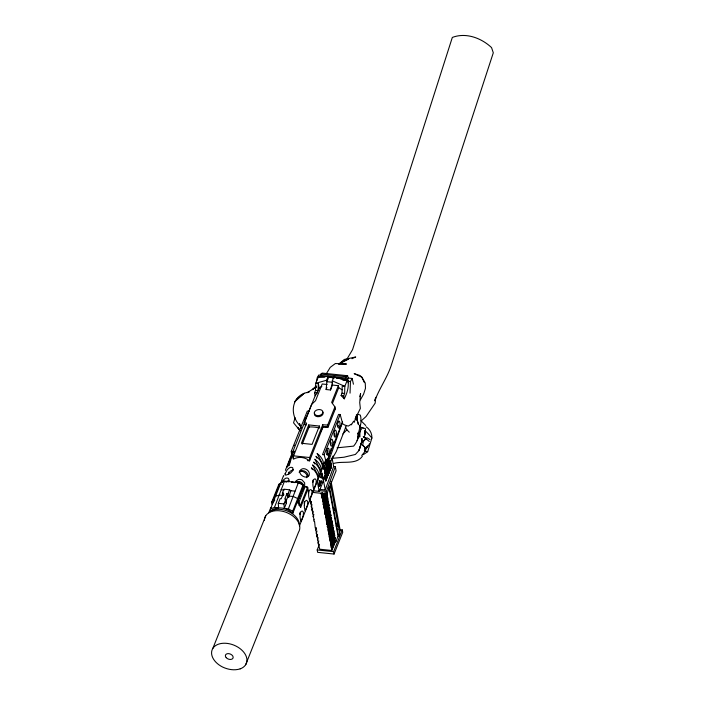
<?xml version="1.0" encoding="UTF-8"?>
<svg xmlns="http://www.w3.org/2000/svg" width="705" height="705" viewBox="0 0 705 705"><rect width="100%" height="100%" fill="white"/><g stroke="black" fill="none" stroke-linecap="round" stroke-linejoin="round"><path stroke-width="1.06" d="M321.841 386.428C317.558 387.662 317.946 393.055 315.161 395.805L314.589 392.747L315.505 390.455L315.708 383.317L318.501 376.32L324.591 376.955M317.99 377.589L328.177 376.338L326.618 380.233L315.708 383.317L318.316 383.59L318.114 390.729L315.505 390.455M348.261 382.744L347.618 379.343C349.46 386.014 347.265 392.844 344.269 398.818L341.097 395.505L342.013 393.214L342.225 386.067L344.824 386.34L347.618 379.343L336.232 378.162M344.269 398.818L343.705 395.778L344.622 393.487L344.824 386.34L332.311 380.832L333.862 376.928L347.107 380.612L342.797 380.171M300.127 512.306L299.951 514.606M304.401 501.581L304.234 503.881M312.95 480.14L312.782 482.44M316.994 380.154L317.065 378.03L318.775 374.989L320.775 375.201M350.041 393.152L350.455 381.502L352.156 378.462L348.164 378.047L347.309 379.563M327.102 384.498L322.211 383.987L315.532 400.722L311.548 404.458L304.296 422.639L306.613 423.106L293.553 455.844L293.43 459.158C298.559 456.214 305.071 457.122 309.557 460.832L323.11 426.825L322.731 424.78L327.684 425.071L334.937 406.891L331.658 402.405L338.329 385.67L332.46 385.053L330.495 389.98L326.115 389.521L326.891 381.687L328.689 377.166L328.177 376.338M322.731 424.78L309.671 457.527L309.557 460.832L307.406 460.612M356.968 419.977L357.109 416.373L356.263 415.13M359.999 425.996L360.043 424.956L359.726 427.627M332.46 385.053L332.311 380.832M304.331 505.362L304.736 501.704L306.349 500.303A5.243 1.974 -89.7 0 1 307.715 501.925A5.243 1.04 -78.7 0 1 307.327 505.547L305.309 510.605M360.308 426.331L361.031 422.286L360.819 417.228L360.317 415.113L358.061 414.329M364.811 433.39L364.934 431.592L365.181 434.721L363.886 437.144M320.361 376.514L320.951 374.099L322.22 373.095L347.609 375.73L348.164 378.047M345.758 379.149L346.349 376.743L347.609 375.73M357.091 419.854L357.373 415.976M375.739 397.356L375.157 403.163L366.089 416.47L361.471 420.665M308.508 493.165L308.279 490.01M326.829 459.325L327.032 460.991L327.473 458.567M289.191 465.617L290.874 459.678A16.938 11.324 21.7 0 0 287.622 466.719M291.65 458.867L293.157 453.958A16.938 11.324 21.7 0 0 289.896 461M293.932 453.156L294.293 451.103A16.938 11.324 21.7 0 0 291.139 456.109M295.413 482.617L296.153 480.766L298.109 479.559A5.243 3.895 21.1 0 1 301.96 479.867L304.63 482.81L304.683 486.891M375.28 398.625L374.84 400.766C379.131 388.781 386.86 378.347 390.967 366.212L493.297 52.804L491.552 47.596C481.374 37.999 465.89 32.21 452.328 37.435L352.562 349.645L347.107 358.836M268.728 512.826L270.746 507.767A5.243 1.04 -78.7 0 1 271.134 508.472M362.529 438.66L358.977 450.548L355.373 454.452L344.005 457.219L331.183 458.444M363.286 454.69L367.666 451.711L371.896 438.034C372.134 433.557 369.843 429.213 366.115 426.754M359.832 396.712L360.581 393.584L359.717 402.617L360.361 408.424L355.214 418.92L356.862 414.875L354.218 422.33M364.749 434.289L365.56 428.79L362.705 427.644M359.841 427.82L358.087 434.359L358.061 432.826C359.153 437.673 356.704 442.493 353.628 446.124L337.078 447.825M330.495 389.98L332.584 382.277L326.891 381.687L326.618 380.233M346.084 426.296L336.285 451.579L324.979 471.389L331.209 448.301M281.031 482.396L284.476 481.118L274.483 507.388L270.517 508.957L270.658 510.958C277.197 505.67 287.058 507.785 292.804 513.275L303.485 486.432L303.176 484.705L298.391 482.564L284.476 481.118L281.031 482.396L270.517 508.957M288.742 497.228L288.063 493.632L286.97 493.518L287.649 497.113L288.742 497.228L290.857 490.706L289.596 489.79L283.912 489.2L282.379 493.042L282.881 495.738M298.391 482.564L288.398 508.834L284.282 508.402L283.965 503.925L285.842 499.219L284.741 499.105L286.97 493.518M324.979 471.389L342.612 421.96M295.104 417.695L293.553 422.806L299.845 430.508M319.911 489.385L325.234 489.94L333.65 466.454L332.108 458.215M313.002 492.442L326.882 493.888L326.415 491.385L335.298 466.622L333.65 466.454M292.804 513.275L292.654 511.266L303.176 484.705L301.07 484.485M291.65 455.659L291.271 451.306L307.31 411.094L308.966 411.359M212.857 648.371L265.723 515.813M281.357 484.132L278.88 484.247L271.592 502.506L271.918 504.234L274.791 500.004M279.691 483.956L273.487 499.519L271.592 502.506L272.985 502.656M292.205 453.35L315.558 394.782M308.728 424.93L301.423 443.26L312.068 444.37L319.383 426.04L308.728 424.93L309.116 426.974L302.207 444.282M274.483 507.388L278.59 507.811L278.272 503.335L280.149 498.629L281.242 498.743L283.472 493.156L282.379 493.042M326.115 389.521L326.9 387.556M288.063 493.632L289.596 489.79M285.789 501.775L287.649 497.113M284.282 508.402L286.512 502.815L285.842 499.219M332.434 403.463L338.717 387.706L338.329 385.67M334.937 406.891L335.324 408.944L328.072 427.133L323.11 426.825L328.072 427.133L327.684 425.071M298.955 502.163L305.15 486.6L307.671 487.234L307.997 488.97L300.709 507.23L297.298 501.986L298.955 502.163L300.709 507.23M324.124 454.725L340.162 414.505L338.55 414.425L322.511 454.646L324.124 454.725L326.353 462.506L324.732 462.427M299.422 525.992L316.95 482.026M325.534 460.427L317.276 481.189L319.18 491.376L312.253 490.654M245.675 664.709L298.532 532.16A18.4 12.311 21.7 0 0 285.428 512.086A18.4 12.311 21.7 0 0 264.437 520.457M326.353 462.506L342.339 422.41L340.162 414.505M312.051 504.674L311.266 506.648L311.813 506.701L310.649 503.352L311.434 501.378M331.87 458.955L333.051 456.003M313.284 511.266L312.5 513.231L313.046 513.293L311.883 509.935L312.668 507.97M319.18 491.376L325.675 475.099M326.115 468.763L327.534 476.756L326.248 467.759M327.746 467.723L328.909 473.311L327.525 465.212M329.279 471.522C330.504 470.191 328.609 472.879 328.891 469.442M326.838 478.501C326.036 480.193 326.353 470.922 325.287 470.173M327.649 475.628L328.133 475.267L326.767 467.979M326.785 466.402L328.239 474.994L326.688 466.666M331.042 467.979L330.575 468.279L331.042 467.979L329.869 461.731M322.872 493.465L321.7 496.417L322.247 496.479L321.938 494.831L321.392 494.769L322.176 492.804M316.369 527.737L315.576 529.711L316.131 529.763L315.822 528.115L315.267 528.063L314.589 521.533L314.042 521.471L313.734 519.823L314.28 519.885L313.117 516.527L313.901 514.562M321.938 494.831L322.723 492.857M322.247 496.479L323.419 493.526M327.922 505.018L324.776 512.896L325.322 512.949L323.542 506.305L324.089 506.366L323.78 504.718L323.234 504.657L322.555 498.127L322.009 498.065L323.965 493.139M322.555 498.127L324.512 493.2M323.101 497.748L325.058 492.821M322.864 499.774L325.613 492.874M322.617 501.361L325.763 493.482M323.172 501.422L326.309 493.544M324.106 500.057L326.468 494.143M326.882 493.888L336.082 470.825L335.298 466.622M323.48 503.07L327.014 494.205L327.323 495.853L323.78 504.718M323.234 504.657L326.776 495.791L327.323 495.853M325.904 500.391L327.076 497.439L327.631 497.501L327.94 499.149L324.397 508.014M324.089 506.366L327.631 497.501M323.851 507.952L327.384 499.087L327.076 497.439M324.556 508.613L325.736 505.661M324.705 509.653L328.248 500.797L328.548 502.436L325.014 511.301M324.467 511.248L328.001 502.383L327.693 500.735M317.594 534.328L316.809 536.302L317.356 536.355L316.192 533.006L316.986 531.032M325.322 512.949L328.856 504.084L328.31 504.031L328.618 505.679L325.084 514.544L325.631 514.597L325.701 517.84L326.248 517.893L326.556 519.541L326.01 519.488L327.173 522.837L326.626 522.784L327.807 519.823M325.631 514.597L329.164 505.732L328.856 504.084M326.177 514.218L328.539 508.314M325.939 516.245L329.473 507.38L329.781 509.028L326.248 517.893M325.701 517.84L329.235 508.975L329.781 509.028M318.827 540.92L318.043 542.894L318.589 542.947L317.426 539.598L318.211 537.624M326.556 519.541L330.09 510.676L330.398 512.323L326.864 521.189M326.318 521.136L329.852 512.271L330.398 512.323M327.173 522.837L330.707 513.971L331.015 515.619L327.481 524.485L327.79 526.133L327.243 526.08L329.993 519.18M327.481 524.485L326.935 524.432L330.469 515.566L331.015 515.619M338.99 529.587L342.277 529.922L342.727 532.319L334.064 554.051L317.647 552.341L317.197 549.944L319.444 544.216M327.79 526.133L331.324 517.267L331.632 518.915L328.098 527.781L328.407 529.429L327.86 529.367L329.64 536.02L329.094 535.959L332.628 527.093L333.174 527.155L333.483 528.803L329.949 537.668L330.257 539.316L329.711 539.254L331.491 545.899L330.945 545.846L332.117 542.894M328.098 527.781L327.552 527.728L331.086 518.862L331.632 518.915M329.429 525.428L331.394 520.51L331.702 522.149L328.169 531.015M328.407 529.429L331.94 520.563L332.249 522.211L328.715 531.077M330.83 526.758L332.011 523.797L332.319 525.445L328.786 534.311M329.024 532.724L332.557 523.859L332.866 525.507L329.332 534.372M329.64 536.02L333.174 527.155M329.949 537.668L329.402 537.607L332.936 528.741L332.628 527.093M330.099 538.267L332.064 533.35M330.257 539.316L333.791 530.451L334.099 532.099L330.566 540.964M330.019 540.902L333.553 532.037L333.245 530.389M330.416 483.745L337.818 523.322L336.726 526.071L336.179 526.009L336.911 524.176M336.303 526.679L337.395 523.93L337.942 523.982L339.722 533.482L338.629 536.223L338.074 536.17L336.303 526.679L336.849 526.732L338.629 536.223M332.284 537.624L333.465 534.672M336.849 526.732L337.942 523.982M330.874 542.612L334.408 533.747L334.716 535.395L331.183 544.26M330.636 544.198L334.17 535.333L333.862 533.685M331.491 545.899L335.025 537.043L335.333 538.682L331.799 547.547L332.108 549.195L331.553 549.142L334.302 542.251M331.799 547.547L331.244 547.494L334.787 538.629L335.333 538.682M332.108 549.195L335.642 540.33L335.888 541.66L335.342 541.607L331.808 550.473L319.762 549.221L318.043 542.894M335.888 541.66L338.074 536.17M339.537 532.504L340.268 530.671L331.042 481.339M334.064 554.051L333.615 551.654L342.277 529.922M359.541 432.544C360.898 440.211 357.805 437.461 360.828 429.327L360.44 428.199L361.207 427.53L363.101 428.34M297.422 502.154L303.917 486.512L298.021 500.162M359.629 432.412L361.154 428.957M280.74 484.432L278.88 484.247M281.489 482.758L282.934 480.554A5.243 1.921 -47.5 0 1 285.842 478.184A5.243 2.732 -34.9 0 1 288.477 478.554L289.059 480.026L288.327 481.876M287.975 474.536L290.231 471.213L293.245 469.671M320.458 431.663L323.066 426.913M360.343 399.938L363.621 394.095L365.481 388.305L365.252 383.026L361.832 377.184L359.929 375.492L354.174 373.65L361.832 377.184L364.432 382.683M364.82 450.777L368.724 445.075M326.151 374.064L330.24 367.358L335.386 363.516L346.472 364.036L338.849 364.106L344.313 359.444L355.69 356.977L351.971 358.695M351.354 424.833L353.619 421.185M365.366 451.059L361.736 455.474M362.432 456.135C356.272 465.168 342.85 460.682 333.668 463.441M369.094 444.353L369.482 443.798M345.344 427.045L346.869 429.786L342.903 433.945M364.591 450.187L366.979 447.137L365.639 448.741M366.82 447.04L367.957 445.701M351.363 424.199L348.244 426.084L344.683 425.018L341.916 423.3M363.498 441.207L365.93 438.651L369.297 441.471M316.184 385.926L312.333 389.636L316.483 386.939M299.079 472.183C302.286 468.534 308.658 471.998 307.988 476.615M365.04 448.653L367.102 446.908M285.957 481.929L288.971 480.396M307.072 392.764L316.298 387.01M295.686 482.149C298.788 480.035 303.335 482.484 303.679 486.124M304.296 422.639L304.851 424.63M275.576 496.258L279.392 495.077L283.498 495.509M309.195 392.068C291.509 394.386 288.733 414.593 300.074 425.741M297.589 482.934L300.832 483.269M320.951 374.099L346.349 376.743M320.449 375.368L345.838 378.012M328.689 377.166L333.43 377.66M327.772 377.281L329.887 377.501M332.002 377.721L334.117 377.942M347.459 381.193L350.455 381.502M342.013 393.214L344.622 393.487M314.589 392.747L317.197 393.02M341.097 395.505L343.705 395.778M333.5 442.07L335.148 442.238M293.553 455.844L309.671 457.527M303.485 486.432L305.15 486.6M318.942 490.61L326.415 491.385M321.63 493.183L321.083 493.121L321.392 494.769M281.057 489.693L284.141 490.01M290.857 490.706L294.972 491.138M327.384 499.087L327.94 499.149M289.191 496.1L293.306 496.523L297.721 498.558M309.724 498.409L310.27 498.461L310.341 501.704L310.887 501.757L311.196 503.405L310.649 503.352M328.001 502.383L328.548 502.436M328.618 505.679L329.164 505.732M285.419 502.7L286.512 502.815M298.99 505.353L300.383 505.503L307.671 487.234L306.278 487.093L307.415 488.133M278.272 503.335L283.965 503.925M311.883 509.935L312.43 509.997L311.266 506.648M313.117 516.527L313.663 516.589L312.5 513.231M331.702 522.149L332.249 522.211M337.272 523.26L337.818 523.322M332.319 525.445L332.866 525.507M332.936 528.741L333.483 528.803M333.553 532.037L334.099 532.099M316.192 533.006L316.739 533.059L315.576 529.711M334.17 535.333L334.716 535.395M317.426 539.598L317.973 539.651L316.809 536.302M317.197 549.944L333.615 551.654M282.846 481.4L287.155 481.85M291.694 482.229L294.399 482.572L291.694 482.167M291.271 451.306L292.927 451.57M304.683 424.701L306.226 425M364.3 450.759L367.666 451.711M288.398 508.834L292.654 511.266M369.993 439.585L367.199 437.875L366.168 438.166L363.41 441.242L362.67 445.207L364.476 446.996L364.97 449.076L364.802 447.111L362.731 445.252M338.717 387.706L342.145 389.821M366.309 438.977L363.331 436.483L365.983 438.316M363.331 436.483L365.93 438.651M361.031 420.779L365.719 425.485M346.869 429.786L349.283 432.191M371.896 438.034L370.786 436.695A404.564 117.259 -84.1 0 0 364.714 430.394M298.162 427.882L299.942 430.385M297.686 427.3L300.163 430.887M333.862 376.928L334.382 377.765M335.034 408.477L335.324 408.944M328.865 454.602L328.574 456.69L328.354 455.888M316.933 458.197L315.955 456.329A16.938 11.324 21.7 0 1 322.317 468.481M314.65 463.916L313.672 462.048A16.938 11.324 21.7 0 1 320.035 474.201M312.377 469.636L311.39 467.767A16.938 11.324 21.7 0 1 317.761 479.92M300.612 427.16L299.484 423.467L300.092 425.52M352.156 378.462L353.434 384.216M318.316 383.59L319.162 388.094M330.46 460.25L331.429 467.001L330.257 460.753M330.715 463.344L331.103 465.423M330.055 461.255L331.13 467.75L329.958 461.502M329.922 462.268L330.901 467.468M329.543 461.026L330.901 468.314M329.632 462.321L330.592 469.098L329.42 462.85M329.605 463.07L329.993 465.159M328.997 462.383L330.063 470.42L328.9 464.172M328.865 463.388L329.843 468.596M328.706 464.648L329.878 470.887M328.248 464.269L329.614 471.557M328.116 465.274L328.504 467.362M328.177 465.979L329.217 472.535L327.86 465.247M328.433 469.063L329.015 472.191M327.552 466.023L328.909 473.311M327.411 466.366L328.653 473.954L327.296 466.666M326.997 465.882L328.451 474.474L326.891 466.146M319.383 426.04L319.762 428.085M330.275 485.833L330.671 487.966M334.47 508.287L334.875 510.429M326.415 467.336L327.975 475.663M326.441 467.944L327.807 475.232M326.089 467.3L327.252 473.548M325.983 468.428L327.534 476.756M329.323 486.494L336.726 526.071M325.781 468.931L327.12 477.796L325.569 469.468M328.979 487.508L336.179 526.009M325.428 470.473L326.6 476.721M325.155 470.491L326.715 478.818M324.952 470.138L326.477 479.418L324.917 471.09M324.723 470.711L326.283 479.039M324.564 470.447L326.159 480.22L325.181 475.011M325.084 475.258L325.772 481.189L324.793 475.981M325.437 478.105L325.825 480.184M324.952 476.272L325.534 479.391M324.661 476.994L325.049 479.074M323.146 478.81L325.234 489.94M321.7 496.417L322.009 498.065M324.776 512.896L325.084 514.544M326.626 522.784L326.935 524.432M327.243 526.08L327.552 527.728M329.094 535.959L329.402 537.607M330.945 545.846L331.244 547.494M331.553 549.142L331.808 550.473M283.472 493.156L283.807 494.954M361.445 438.492L361.603 440.202M322.582 411.817A4.389 3.005 -10.6 0 1 319.259 416.62A4.389 3.005 -10.6 0 1 314.597 413.218M270.094 511.777A16.938 11.324 21.7 0 1 288.539 511.548A16.938 11.324 21.7 0 1 299.378 525.296M360.008 426.551A404.564 117.259 -84.1 0 1 361.586 427.75M327.578 450.803A3.534 1.207 -87.3 0 1 327.49 452.636M327.323 453.474A3.534 1.207 -87.3 0 1 326.82 454.743M331.174 442.669A3.516 1.199 -87.3 0 1 330.927 444.414M334.796 433.619A3.534 1.207 -87.3 0 1 334.549 435.373M337.951 421.484A3.516 1.199 -87.3 0 1 338.171 422.066M338.312 425.467A3.516 1.199 -87.3 0 1 338.153 426.313M304.719 419.272A3.551 0.837 -80.9 0 1 304.965 418.558M305.485 417.668A3.551 0.837 -80.9 0 1 305.723 417.554M301.106 428.332A3.551 0.837 -80.9 0 1 301.352 427.609M294.135 445.71A3.551 0.837 -80.9 0 1 294.399 445.163M285.437 470.402A16.938 11.324 21.7 0 1 288.592 465.397M286.582 467.538A16.938 11.324 21.7 0 1 289.737 462.533M288.856 461.828A16.938 11.324 21.7 0 1 292.011 456.822M326.115 461.511A1.842 0.538 -84.1 0 1 326.397 463.846A1.842 0.538 -84.1 0 1 325.498 464.912A1.842 0.538 -84.1 0 1 325.684 462.022M318.968 480.599A2.873 0.837 -84.1 0 1 319.541 483.137A2.873 0.837 -84.1 0 1 318.616 486.23M325.34 461.96A1.842 0.538 -84.1 0 1 325.366 463.264M323.886 466.305A1.956 0.564 -84.1 0 1 323.26 469.133M321.092 473.046A2.529 0.731 -84.1 0 1 321.418 475.179A2.529 0.731 -84.1 0 1 320.801 477.664M304.296 505.45A5.243 1.974 -89.7 0 0 304.824 509.169A5.243 1.04 -78.7 0 0 305.274 510.693M288.794 473.83A13.457 8.998 21.7 0 1 288.671 472.174M281.339 481.982A5.243 1.04 -78.7 0 1 281.559 480.66L283.569 475.611A5.243 1.04 -78.7 0 1 283.807 475.796M300.832 471.037A5.746 3.842 21.7 0 1 306.719 477.708M309.116 426.974A27.495 18.392 21.7 0 1 318.863 427.864M361.841 440.484L361.656 442.511L361.841 440.484M300.18 513.487L300.057 516.078A5.243 1.974 -89.7 0 0 300.586 519.797A5.243 1.04 -78.7 0 0 301.035 521.321L303.053 516.272A5.243 1.04 -78.7 0 0 303.441 512.65A5.243 1.974 -89.7 0 0 302.075 511.028L300.92 511.636L300.18 513.487M308.737 492.046L308.605 494.637A5.243 1.974 -89.7 0 0 309.142 498.356A5.243 1.04 -78.7 0 0 309.592 499.88L311.601 494.831A5.243 1.04 -78.7 0 0 311.989 491.209A5.243 1.974 -89.7 0 0 310.623 489.587L309.469 490.195L308.737 492.046M313.011 481.321L312.879 483.921A5.243 1.974 -89.7 0 0 313.417 487.631A5.243 1.04 -78.7 0 0 313.866 489.164L315.875 484.106A5.243 1.04 -78.7 0 0 316.263 480.493A5.243 1.974 -89.7 0 0 314.897 478.862L313.743 479.471L313.011 481.321M321.18 481.779C321.603 486.027 322.441 477.629 321.18 481.779M322.696 477.964C323.128 482.211 323.956 473.813 322.696 477.964M285.031 473.883L285.199 474.888A5.243 1.921 -47.5 0 0 287.27 474.615A5.243 2.732 -34.9 0 0 290.742 472.896L293.148 470.235L292.751 467.838A5.243 2.732 -34.9 0 0 290.116 467.468A5.243 1.921 -47.5 0 0 287.208 469.83L285.031 473.883M358.422 434.976L357.294 440.599L358.422 434.976M299.872 470.931C298.832 475.249 306.543 479.55 309.098 475.531C311.064 470.35 302.568 465.776 299.872 470.931M361.832 441.859L358.977 450.548L361.832 441.859M358.493 424.666L357.135 419.889L358.493 424.666M297.334 398.633L294.637 401.824L304.278 393.258L297.334 398.633M343.361 361.083L338.849 364.106L348.79 358.924L343.361 361.083M240.167 668.869C234.36 670.719 228.059 669.6 222.639 667.053A18.4 12.311 21.7 0 1 214.258 646.67A18.4 12.311 21.7 0 1 241.101 649.464A18.4 12.311 21.7 0 1 240.167 668.869M323.454 465.626L317.091 453.474A16.938 11.324 21.7 0 1 323.454 465.626M321.18 471.345L314.818 459.193A16.938 11.324 21.7 0 1 321.18 471.345M318.898 477.056L312.535 464.903A16.938 11.324 21.7 0 1 318.898 477.056M316.325 415.421A4.389 3.005 -10.6 0 0 322.925 412.24A4.389 3.005 -10.6 0 0 316.474 410.151A4.389 3.005 -10.6 0 0 316.325 415.421M328.944 453.553A3.534 1.207 -87.3 0 0 328.16 448.195A3.534 1.207 -87.3 0 0 326.864 453.421A3.534 1.207 -87.3 0 0 328.944 453.553M332.548 444.494A3.516 1.199 -87.3 0 0 331.773 439.162A3.516 1.199 -87.3 0 0 330.478 444.353A3.516 1.199 -87.3 0 0 332.548 444.494M336.162 435.452A3.534 1.207 -87.3 0 0 335.377 430.085A3.534 1.207 -87.3 0 0 334.082 435.311A3.534 1.207 -87.3 0 0 336.162 435.452M339.766 426.384A3.516 1.199 -87.3 0 0 338.99 421.052A3.516 1.199 -87.3 0 0 337.695 426.252A3.516 1.199 -87.3 0 0 339.766 426.384M320.158 485.63A2.873 0.837 -84.1 0 0 320.264 480.819A2.873 0.837 -84.1 0 0 318.898 484.256A2.873 0.837 -84.1 0 0 320.158 485.63M322.088 477.391A2.529 0.731 -84.1 0 0 322.185 473.161A2.529 0.731 -84.1 0 0 320.978 476.183A2.529 0.731 -84.1 0 0 322.088 477.391M324.652 468.763A1.956 0.564 -84.1 0 0 324.732 465.494A1.956 0.564 -84.1 0 0 323.798 467.829A1.956 0.564 -84.1 0 0 324.652 468.763M226.19 657.65A4.063 2.714 21.7 0 0 232.888 658.347A4.063 2.714 21.7 0 0 228.72 653.632A4.063 2.714 21.7 0 0 226.19 657.65"/></g></svg>
